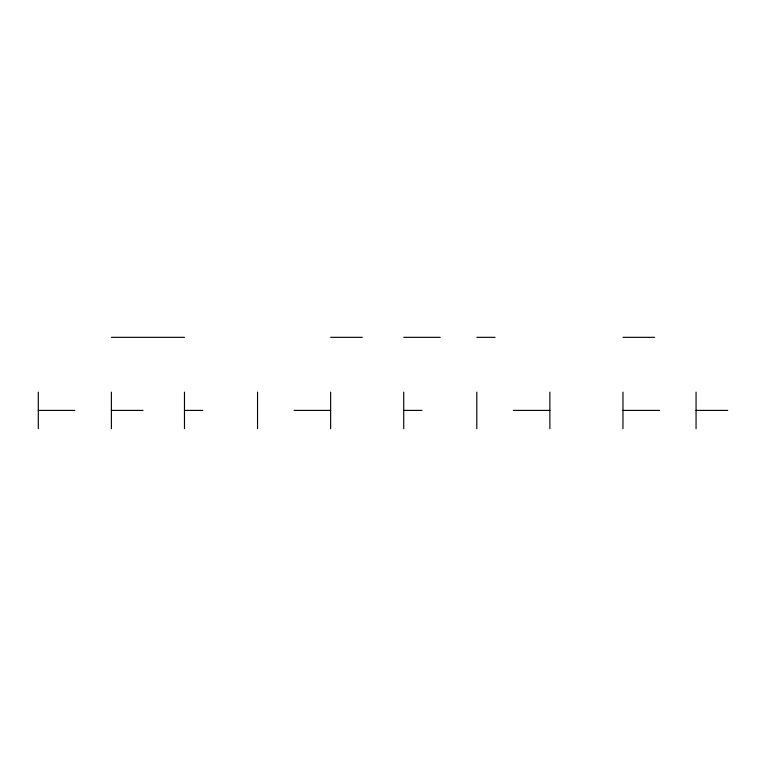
<?xml version="1.0" encoding="UTF-8"?>
<svg xmlns="http://www.w3.org/2000/svg" width="766" height="766" viewBox="0 0 766 766"><rect width="100%" height="100%" fill="white"/><g stroke="black" fill="none" stroke-linecap="round" stroke-linejoin="round"><path stroke-width="1.15" d="M111.386 337.327L184.472 337.327M330.634 337.327L362.28 337.327M403.72 337.327L440.259 337.327M476.806 337.327L495.075 337.327M622.969 337.327L654.614 337.327M38.3 410.404L74.838 410.404M111.386 410.404L143.031 410.404M184.472 410.404L202.741 410.404M294.096 410.404L330.634 410.404M403.72 410.404L421.989 410.404M513.344 410.404L549.883 410.404M622.969 410.404L659.516 410.404M696.055 410.404L727.7 410.404M696.055 392.135L696.055 428.673M622.969 392.135L622.969 428.673M549.883 392.135L549.883 428.673M476.806 392.135L476.806 428.673M403.72 392.135L403.72 428.673M330.634 392.135L330.634 428.673M257.548 392.135L257.548 428.673M184.472 392.135L184.472 428.673M111.386 392.135L111.386 428.673M38.3 392.135L38.3 428.673"/></g></svg>
